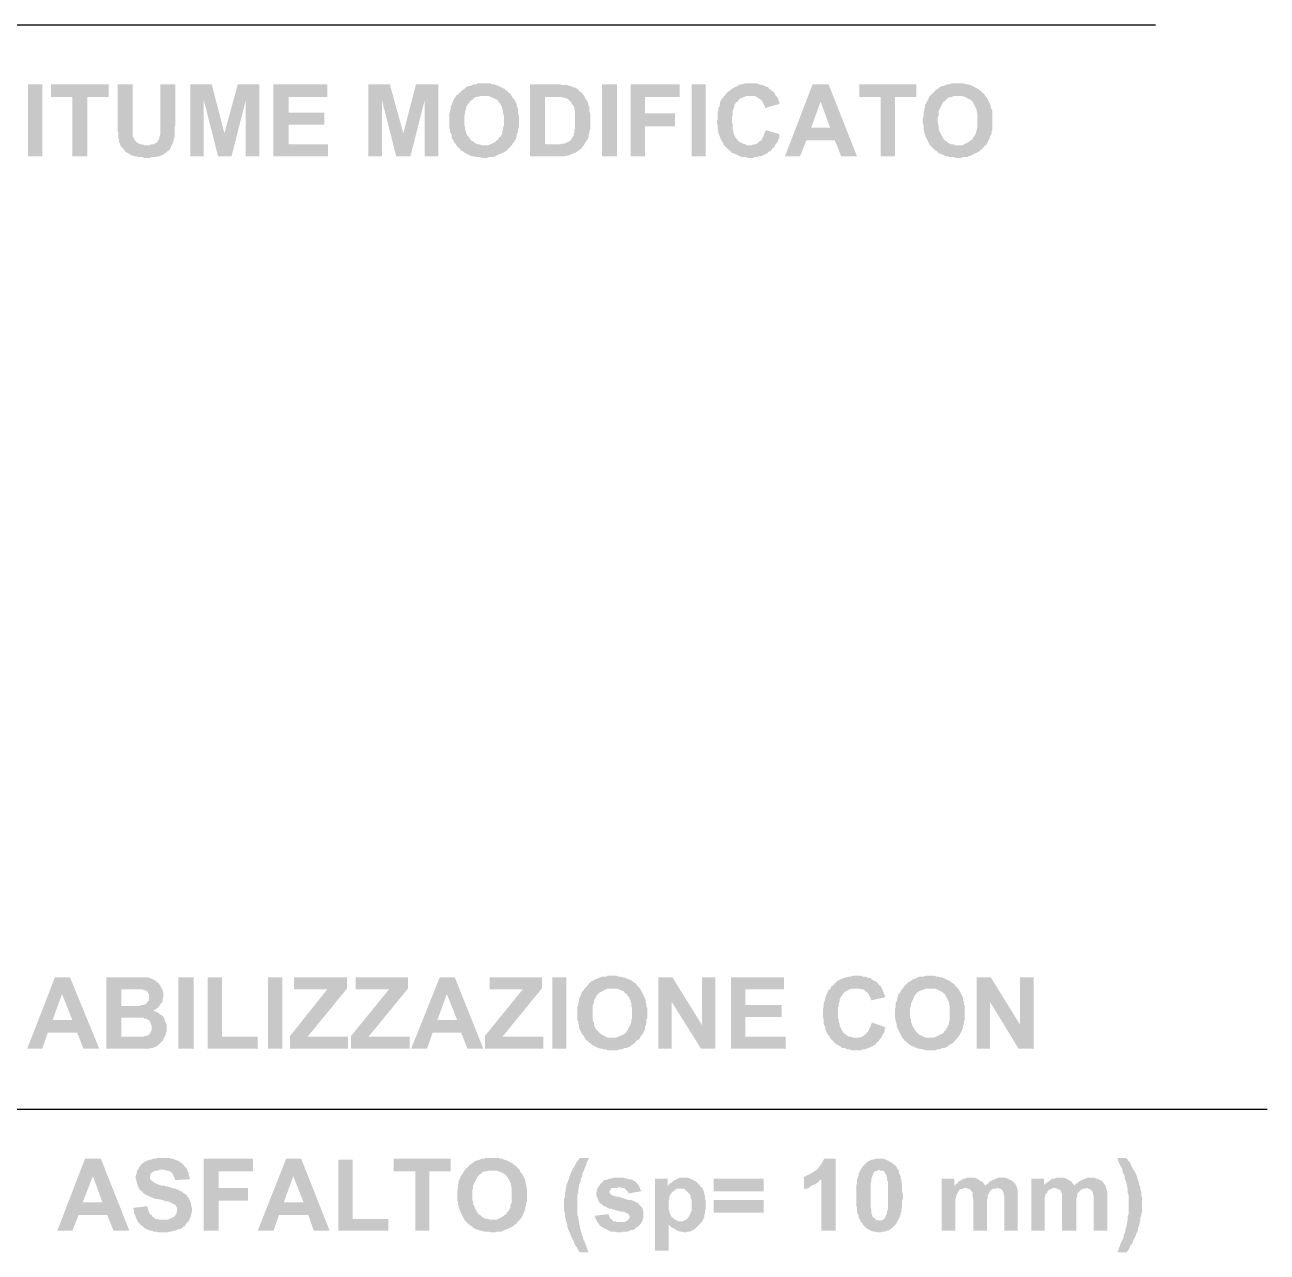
# Model space of a CAD drawing. Header units: millimetres. Extents: x 0.3 to 47.5, y 0.1 to 28.
# Drawn here: x 20.617 to 21.924, y 2.273 to 3.565 of the extents above; entities that cross this region are included whole.
import ezdxf

# ---------------------------------------------------------------- set-up
doc = ezdxf.new("R2010")
doc.units = ezdxf.units.MM
doc.layers.add('PDF _Geometria', color=7, linetype='Continuous')
doc.layers.add('PDF _Riempimenti solidi', color=7, linetype='Continuous')

msp = doc.modelspace()

# ---------------------------------------------------------------- hatches: boundary and pattern name
at = {"layer": 'PDF _Riempimenti solidi', "transparency": 33554559}
for points in [[(20.705, 3.5024), (20.6442, 3.5024), (20.6442, 3.4891), (20.6667, 3.4891), (20.6667, 3.4266), (20.6825, 3.4266), (20.6825, 3.4891), (20.705, 3.4891)], [(20.73, 3.5024), (20.7142, 3.5024), (20.7142, 3.4541), (20.715, 3.4516), (20.715, 3.4457), (20.7158, 3.4441), (20.7158, 3.4416), (20.7167, 3.4399), (20.7175, 3.4374), (20.745, 3.4382), (20.7425, 3.4382), (20.74, 3.4391), (20.7383, 3.4391), (20.735, 3.4407), (20.7342, 3.4416), (20.7325, 3.4432), (20.73, 3.4482), (20.73, 3.4607)], [(20.775, 3.5024), (20.7592, 3.5024), (20.7592, 3.4491), (20.7583, 3.4474), (20.7583, 3.4457), (20.7567, 3.4424), (20.755, 3.4407), (20.7517, 3.4391), (20.75, 3.4391), (20.7475, 3.4382), (20.745, 3.4382), (20.7175, 3.4374), (20.7192, 3.4357), (20.72, 3.4341), (20.7208, 3.4341), (20.7217, 3.4324), (20.7233, 3.4307), (20.7267, 3.4291), (20.7292, 3.4274), (20.73, 3.4274), (20.7317, 3.4266), (20.7342, 3.4266), (20.7358, 3.4257), (20.74, 3.4257), (20.7425, 3.4249), (20.7483, 3.4249), (20.75, 3.4257), (20.7542, 3.4257), (20.7567, 3.4266), (20.7583, 3.4266), (20.76, 3.4274), (20.7625, 3.4282), (20.7642, 3.4299), (20.7658, 3.4307), (20.7675, 3.4324), (20.7692, 3.4332), (20.7692, 3.4341), (20.77, 3.4357), (20.7725, 3.4407), (20.7733, 3.4432), (20.7733, 3.4449), (20.7742, 3.4466), (20.7742, 3.4566), (20.775, 3.4591), (20.775, 3.4624)], [(20.8133, 3.5024), (20.7908, 3.5024), (20.7908, 3.4266), (20.805, 3.4266), (20.805, 3.4857)], [(20.8633, 3.5024), (20.8408, 3.5024), (20.8267, 3.4507), (20.82, 3.4266), (20.8342, 3.4266), (20.8492, 3.4857)], [(20.935, 3.5024), (20.8783, 3.5024), (20.8783, 3.4266), (20.9358, 3.4266), (20.9358, 3.4391), (20.8942, 3.4391), (20.8942, 3.4599), (20.9317, 3.4599), (20.9317, 3.4724), (20.8942, 3.4724), (20.8942, 3.4891), (20.935, 3.4891)], [(21.0008, 3.5024), (20.9783, 3.5024), (20.9783, 3.4266), (20.9925, 3.4266), (20.9925, 3.4857)], [(21.0517, 3.5024), (21.0283, 3.5024), (21.015, 3.4507), (21.0075, 3.4266), (21.0225, 3.4266), (21.0375, 3.4857)], [(21.1, 3.5032), (21.0933, 3.5032), (21.0917, 3.5024), (21.0892, 3.5024), (21.0875, 3.5016), (21.0858, 3.5007), (21.0833, 3.5007), (21.0825, 3.4999), (21.0808, 3.4991), (21.0792, 3.4974), (21.0775, 3.4966), (21.0742, 3.4932), (21.0725, 3.4916), (21.0708, 3.4907), (21.1, 3.4899), (21.105, 3.4899), (21.1067, 3.4891), (21.1092, 3.4882), (21.1108, 3.4874), (21.1142, 3.4857), (21.115, 3.4841), (21.1167, 3.4824), (21.1175, 3.4807), (21.1192, 3.4774), (21.1192, 3.4757), (21.12, 3.4741), (21.12, 3.4716), (21.1208, 3.4691), (21.1208, 3.4591), (21.12, 3.4566), (21.12, 3.4549), (21.1192, 3.4532), (21.1192, 3.4507), (21.1175, 3.4474), (21.1158, 3.4466), (21.115, 3.4449), (21.115, 3.4441), (21.1133, 3.4432), (21.1117, 3.4416), (21.11, 3.4407), (21.1083, 3.4399), (21.1067, 3.4391), (21.1042, 3.4382), (21.1, 3.4382), (21.1283, 3.4374), (21.1292, 3.4382), (21.13, 3.4399), (21.1317, 3.4416), (21.1333, 3.4449), (21.1342, 3.4474), (21.1342, 3.4491), (21.135, 3.4507), (21.1358, 3.4532), (21.1358, 3.4549), (21.1367, 3.4574), (21.1367, 3.4691), (21.1358, 3.4716), (21.1358, 3.4757), (21.135, 3.4782), (21.1342, 3.4799), (21.1342, 3.4816), (21.1317, 3.4866), (21.13, 3.4882), (21.1283, 3.4916), (21.1267, 3.4932), (21.1258, 3.4932), (21.125, 3.4949), (21.1233, 3.4957), (21.1217, 3.4974), (21.12, 3.4982), (21.1183, 3.4991), (21.1167, 3.4999), (21.115, 3.5007), (21.1125, 3.5016), (21.1108, 3.5024), (21.1083, 3.5024), (21.1067, 3.5032), (21.1025, 3.5032)], [(21.1767, 3.5024), (21.1483, 3.5024), (21.1483, 3.4266), (21.185, 3.4266), (21.1875, 3.4274), (21.1892, 3.4274), (21.1925, 3.4291), (21.195, 3.4299), (21.1983, 3.4316), (21.2, 3.4332), (21.2017, 3.4341), (21.2025, 3.4349), (21.2033, 3.4366), (21.205, 3.4382), (21.1642, 3.4391), (21.1642, 3.4891), (21.1708, 3.4891), (21.205, 3.4907), (21.2033, 3.4924), (21.2025, 3.4941), (21.2017, 3.4941), (21.2, 3.4957), (21.1983, 3.4974), (21.1967, 3.4982), (21.195, 3.4991), (21.1925, 3.4999), (21.1908, 3.5007), (21.1892, 3.5007), (21.1875, 3.5016), (21.1817, 3.5016), (21.1792, 3.5024)], [(21.3058, 3.5024), (21.2542, 3.5024), (21.2542, 3.4266), (21.2692, 3.4266), (21.2692, 3.4582), (21.3008, 3.4582), (21.3008, 3.4716), (21.2692, 3.4716), (21.2692, 3.4891), (21.3058, 3.4891)], [(21.3808, 3.5032), (21.3742, 3.5032), (21.3725, 3.5024), (21.37, 3.5024), (21.3683, 3.5016), (21.3667, 3.5007), (21.3617, 3.4982), (21.36, 3.4966), (21.3583, 3.4957), (21.3567, 3.4941), (21.355, 3.4932), (21.355, 3.4924), (21.3533, 3.4907), (21.3525, 3.4899), (21.3517, 3.4882), (21.35, 3.4866), (21.3483, 3.4832), (21.3483, 3.4807), (21.3467, 3.4774), (21.3467, 3.4749), (21.3458, 3.4732), (21.3458, 3.4657), (21.345, 3.4632), (21.345, 3.4616), (21.3458, 3.4591), (21.3458, 3.4549), (21.3467, 3.4532), (21.3467, 3.4507), (21.3475, 3.4491), (21.3483, 3.4466), (21.3517, 3.4399), (21.3525, 3.4382), (21.355, 3.4357), (21.3558, 3.4349), (21.3575, 3.4332), (21.3592, 3.4324), (21.36, 3.4307), (21.3617, 3.4299), (21.3642, 3.4291), (21.3658, 3.4282), (21.3692, 3.4266), (21.3717, 3.4257), (21.3758, 3.4257), (21.3775, 3.4249), (21.3825, 3.4249), (21.385, 3.4257), (21.3875, 3.4257), (21.3892, 3.4266), (21.3908, 3.4266), (21.3933, 3.4274), (21.395, 3.4282), (21.3967, 3.4291), (21.3983, 3.4299), (21.4, 3.4316), (21.4008, 3.4316), (21.4025, 3.4332), (21.4033, 3.4349), (21.405, 3.4357), (21.4058, 3.4374), (21.38, 3.4382), (21.3767, 3.4382), (21.375, 3.4391), (21.3725, 3.4399), (21.3675, 3.4424), (21.3667, 3.4441), (21.3658, 3.4449), (21.365, 3.4457), (21.3625, 3.4507), (21.3625, 3.4524), (21.3617, 3.4549), (21.3617, 3.4599), (21.3608, 3.4624), (21.3608, 3.4674), (21.3617, 3.4699), (21.3617, 3.4741), (21.3625, 3.4766), (21.3633, 3.4782), (21.3633, 3.4799), (21.365, 3.4832), (21.3667, 3.4841), (21.3675, 3.4849), (21.3683, 3.4866), (21.3717, 3.4882), (21.3742, 3.4891), (21.3758, 3.4899), (21.38, 3.4899), (21.4067, 3.4907), (21.405, 3.4941), (21.4033, 3.4949), (21.4017, 3.4966), (21.4, 3.4974), (21.3992, 3.4991), (21.3967, 3.4999), (21.395, 3.5007), (21.3933, 3.5016), (21.3917, 3.5016), (21.3892, 3.5024), (21.3875, 3.5032), (21.3833, 3.5032)], [(21.4625, 3.5024), (21.4458, 3.5024), (21.4167, 3.4266), (21.4325, 3.4266), (21.4392, 3.4432), (21.4692, 3.4432), (21.4442, 3.4566), (21.4542, 3.4841)], [(21.4625, 3.5024), (21.4542, 3.4841), (21.4642, 3.4566), (21.4442, 3.4566), (21.4692, 3.4432), (21.4758, 3.4266), (21.4925, 3.4266)], [(21.555, 3.5024), (21.495, 3.5024), (21.495, 3.4891), (21.5175, 3.4891), (21.5175, 3.4266), (21.5325, 3.4266), (21.5325, 3.4891), (21.555, 3.4891)], [(21.5983, 3.5032), (21.5917, 3.5032), (21.59, 3.5024), (21.5883, 3.5024), (21.5858, 3.5016), (21.5842, 3.5007), (21.5825, 3.5007), (21.5808, 3.4999), (21.5792, 3.4991), (21.5775, 3.4974), (21.5758, 3.4966), (21.5742, 3.4949), (21.5725, 3.4932), (21.57, 3.4907), (21.5983, 3.4899), (21.6033, 3.4899), (21.6058, 3.4891), (21.6075, 3.4882), (21.6108, 3.4866), (21.6125, 3.4857), (21.6142, 3.4841), (21.615, 3.4824), (21.6158, 3.4807), (21.6167, 3.4791), (21.6175, 3.4774), (21.6183, 3.4757), (21.6183, 3.4741), (21.6192, 3.4716), (21.6192, 3.4566), (21.6183, 3.4549), (21.6183, 3.4532), (21.6175, 3.4507), (21.6167, 3.4491), (21.6158, 3.4474), (21.615, 3.4466), (21.6142, 3.4449), (21.6133, 3.4441), (21.6117, 3.4432), (21.61, 3.4416), (21.6083, 3.4407), (21.605, 3.4391), (21.6033, 3.4382), (21.5983, 3.4382), (21.6267, 3.4374), (21.6283, 3.4382), (21.6292, 3.4399), (21.63, 3.4416), (21.6308, 3.4432), (21.6317, 3.4449), (21.6325, 3.4474), (21.6342, 3.4507), (21.6342, 3.4532), (21.635, 3.4549), (21.635, 3.4741), (21.6342, 3.4757), (21.6333, 3.4782), (21.6333, 3.4799), (21.6317, 3.4832), (21.6308, 3.4849), (21.63, 3.4866), (21.6292, 3.4882), (21.6275, 3.4899), (21.6267, 3.4916), (21.625, 3.4932), (21.6233, 3.4949), (21.6217, 3.4957), (21.62, 3.4974), (21.6183, 3.4982), (21.615, 3.4999), (21.6117, 3.5016), (21.6092, 3.5024), (21.6075, 3.5024), (21.605, 3.5032), (21.6008, 3.5032)], [(21.0708, 3.4907), (21.07, 3.4891), (21.0683, 3.4866), (21.0675, 3.4849), (21.0667, 3.4832), (21.0667, 3.4824), (21.065, 3.4791), (21.065, 3.4766), (21.0642, 3.4749), (21.0642, 3.4732), (21.0633, 3.4707), (21.0633, 3.4566), (21.0642, 3.4549), (21.0642, 3.4524), (21.0658, 3.4491), (21.0658, 3.4466), (21.0675, 3.4432), (21.0683, 3.4416), (21.07, 3.4399), (21.0717, 3.4366), (21.0733, 3.4357), (21.0742, 3.4349), (21.075, 3.4332), (21.0767, 3.4324), (21.0783, 3.4316), (21.08, 3.4299), (21.0817, 3.4291), (21.085, 3.4274), (21.0875, 3.4266), (21.0892, 3.4266), (21.0917, 3.4257), (21.0958, 3.4257), (21.0975, 3.4249), (21.1033, 3.4249), (21.105, 3.4257), (21.1092, 3.4257), (21.1117, 3.4266), (21.115, 3.4282), (21.1175, 3.4291), (21.1225, 3.4316), (21.1242, 3.4332), (21.125, 3.4341), (21.1267, 3.4357), (21.1283, 3.4374), (21.1, 3.4382), (21.0975, 3.4382), (21.095, 3.4391), (21.0933, 3.4391), (21.09, 3.4407), (21.0883, 3.4424), (21.0867, 3.4432), (21.085, 3.4449), (21.0842, 3.4466), (21.0825, 3.4482), (21.0817, 3.4499), (21.0808, 3.4516), (21.0808, 3.4532), (21.08, 3.4549), (21.08, 3.4574), (21.0792, 3.4591), (21.0792, 3.4691), (21.08, 3.4716), (21.08, 3.4741), (21.0808, 3.4757), (21.0808, 3.4774), (21.0817, 3.4791), (21.0825, 3.4807), (21.0842, 3.4824), (21.085, 3.4841), (21.0867, 3.4857), (21.0883, 3.4866), (21.09, 3.4882), (21.0917, 3.4891), (21.0933, 3.4891), (21.0958, 3.4899), (21.1, 3.4899)], [(21.205, 3.4907), (21.1708, 3.4891), (21.1817, 3.4891), (21.1833, 3.4882), (21.185, 3.4882), (21.1867, 3.4874), (21.1883, 3.4866), (21.1917, 3.4832), (21.1925, 3.4816), (21.1942, 3.4799), (21.195, 3.4774), (21.195, 3.4757), (21.1958, 3.4732), (21.1958, 3.4557), (21.195, 3.4541), (21.195, 3.4507), (21.1942, 3.4507), (21.1942, 3.4482), (21.1925, 3.4457), (21.1917, 3.4441), (21.19, 3.4424), (21.1883, 3.4416), (21.1867, 3.4407), (21.1842, 3.4399), (21.1825, 3.4399), (21.18, 3.4391), (21.1642, 3.4391), (21.205, 3.4382), (21.2058, 3.4399), (21.2067, 3.4416), (21.2083, 3.4432), (21.2092, 3.4449), (21.21, 3.4474), (21.21, 3.4491), (21.2108, 3.4507), (21.2108, 3.4524), (21.2117, 3.4549), (21.2117, 3.4716), (21.2108, 3.4741), (21.2108, 3.4782), (21.2092, 3.4816), (21.2092, 3.4832), (21.2083, 3.4849), (21.2067, 3.4874), (21.2058, 3.4891)], [(21.4067, 3.4907), (21.38, 3.4899), (21.385, 3.4899), (21.3867, 3.4891), (21.3883, 3.4882), (21.39, 3.4866), (21.3908, 3.4866), (21.3925, 3.4849), (21.3933, 3.4832), (21.3942, 3.4816), (21.395, 3.4799), (21.3958, 3.4774), (21.4108, 3.4816), (21.4108, 3.4832), (21.41, 3.4849), (21.4092, 3.4874), (21.4083, 3.4891)], [(21.57, 3.4907), (21.5683, 3.4891), (21.5675, 3.4866), (21.5658, 3.4832), (21.565, 3.4824), (21.5642, 3.4807), (21.5642, 3.4791), (21.5633, 3.4766), (21.5633, 3.4749), (21.5625, 3.4732), (21.5625, 3.4682), (21.5617, 3.4666), (21.5617, 3.4616), (21.5625, 3.4591), (21.5625, 3.4549), (21.5633, 3.4524), (21.5633, 3.4507), (21.5642, 3.4491), (21.565, 3.4466), (21.5675, 3.4416), (21.5683, 3.4399), (21.5692, 3.4382), (21.5717, 3.4357), (21.5725, 3.4349), (21.5742, 3.4332), (21.5758, 3.4324), (21.5783, 3.4299), (21.5808, 3.4291), (21.5842, 3.4274), (21.5858, 3.4266), (21.5883, 3.4266), (21.59, 3.4257), (21.5942, 3.4257), (21.5967, 3.4249), (21.6017, 3.4249), (21.6042, 3.4257), (21.6083, 3.4257), (21.61, 3.4266), (21.6125, 3.4274), (21.6142, 3.4282), (21.6175, 3.4299), (21.6208, 3.4316), (21.6225, 3.4332), (21.6242, 3.4341), (21.625, 3.4357), (21.6258, 3.4357), (21.6267, 3.4374), (21.5983, 3.4382), (21.5958, 3.4382), (21.5942, 3.4391), (21.5917, 3.4391), (21.59, 3.4399), (21.5883, 3.4407), (21.5867, 3.4424), (21.585, 3.4432), (21.5833, 3.4449), (21.5825, 3.4466), (21.5817, 3.4482), (21.5808, 3.4499), (21.5783, 3.4549), (21.5783, 3.4591), (21.5775, 3.4616), (21.5775, 3.4674), (21.5783, 3.4691), (21.5783, 3.4741), (21.5792, 3.4757), (21.58, 3.4774), (21.5808, 3.4791), (21.5817, 3.4807), (21.5825, 3.4824), (21.5833, 3.4841), (21.5842, 3.4841), (21.5867, 3.4866), (21.5883, 3.4882), (21.5908, 3.4891), (21.5925, 3.4891), (21.5942, 3.4899), (21.5983, 3.4899)], [(21.3967, 3.4541), (21.3958, 3.4524), (21.395, 3.4507), (21.3942, 3.4482), (21.3933, 3.4466), (21.3917, 3.4432), (21.39, 3.4424), (21.3892, 3.4416), (21.3875, 3.4399), (21.3858, 3.4391), (21.3842, 3.4391), (21.3817, 3.4382), (21.38, 3.4382), (21.4058, 3.4374), (21.4067, 3.4391), (21.4083, 3.4407), (21.4092, 3.4432), (21.41, 3.4449), (21.4108, 3.4474), (21.4108, 3.4499)], [(21.235, 2.5641), (21.23, 2.5641), (21.2283, 2.5632), (21.2242, 2.5632), (21.2225, 2.5624), (21.22, 2.5616), (21.2183, 2.5607), (21.2175, 2.5607), (21.215, 2.5591), (21.2133, 2.5582), (21.2117, 2.5574), (21.21, 2.5557), (21.2092, 2.5541), (21.2075, 2.5524), (21.2058, 2.5507), (21.24, 2.5507), (21.2417, 2.5499), (21.2433, 2.5491), (21.2458, 2.5482), (21.2475, 2.5474), (21.2483, 2.5457), (21.25, 2.5449), (21.2508, 2.5432), (21.2525, 2.5416), (21.2542, 2.5382), (21.2542, 2.5366), (21.255, 2.5349), (21.255, 2.5324), (21.2558, 2.5299), (21.2558, 2.5199), (21.255, 2.5174), (21.255, 2.5157), (21.2542, 2.5132), (21.2508, 2.5066), (21.25, 2.5057), (21.25, 2.5049), (21.2483, 2.5032), (21.2467, 2.5024), (21.245, 2.5016), (21.2433, 2.5007), (21.2408, 2.4999), (21.2392, 2.4991), (21.235, 2.4991), (21.2633, 2.4974), (21.265, 2.5007), (21.2667, 2.5024), (21.2683, 2.5057), (21.2692, 2.5074), (21.2692, 2.5099), (21.27, 2.5116), (21.2708, 2.5132), (21.2708, 2.5182), (21.2717, 2.5199), (21.2717, 2.5299), (21.2708, 2.5324), (21.2708, 2.5341), (21.27, 2.5366), (21.27, 2.5382), (21.2692, 2.5407), (21.2683, 2.5424), (21.2642, 2.5507), (21.2625, 2.5524), (21.2617, 2.5532), (21.2608, 2.5541), (21.26, 2.5557), (21.2583, 2.5566), (21.2567, 2.5582), (21.255, 2.5591), (21.2533, 2.5599), (21.2517, 2.5607), (21.2492, 2.5616), (21.2475, 2.5624), (21.2458, 2.5624), (21.2433, 2.5632), (21.2417, 2.5632), (21.2392, 2.5641), (21.2375, 2.5641)], [(21.4925, 2.5641), (21.4883, 2.5641), (21.4858, 2.5632), (21.4842, 2.5632), (21.4817, 2.5624), (21.48, 2.5624), (21.4783, 2.5616), (21.4758, 2.5607), (21.4742, 2.5599), (21.4725, 2.5591), (21.4708, 2.5574), (21.4692, 2.5566), (21.4683, 2.5549), (21.4667, 2.5532), (21.4658, 2.5532), (21.4642, 2.5499), (21.4625, 2.5491), (21.4617, 2.5474), (21.4608, 2.5449), (21.4592, 2.5416), (21.4592, 2.5399), (21.4583, 2.5374), (21.4575, 2.5357), (21.4575, 2.5316), (21.4567, 2.5291), (21.4567, 2.5199), (21.4575, 2.5182), (21.4575, 2.5132), (21.4583, 2.5116), (21.4592, 2.5099), (21.4592, 2.5074), (21.4617, 2.5024), (21.4633, 2.5007), (21.4642, 2.4991), (21.465, 2.4974), (21.4667, 2.4957), (21.4675, 2.4957), (21.4683, 2.4941), (21.47, 2.4924), (21.4717, 2.4916), (21.4733, 2.4907), (21.475, 2.4899), (21.4767, 2.4882), (21.4792, 2.4882), (21.4808, 2.4874), (21.4825, 2.4866), (21.485, 2.4866), (21.4867, 2.4857), (21.4967, 2.4857), (21.4983, 2.4866), (21.5008, 2.4866), (21.5025, 2.4874), (21.505, 2.4882), (21.5067, 2.4891), (21.5083, 2.4899), (21.51, 2.4907), (21.5117, 2.4916), (21.5125, 2.4924), (21.5133, 2.4941), (21.515, 2.4949), (21.5158, 2.4966), (21.5175, 2.4982), (21.4908, 2.4991), (21.4883, 2.4991), (21.4858, 2.4999), (21.4842, 2.4999), (21.4825, 2.5007), (21.4808, 2.5024), (21.4792, 2.5032), (21.4775, 2.5049), (21.4775, 2.5057), (21.4767, 2.5066), (21.4742, 2.5116), (21.4742, 2.5132), (21.4733, 2.5157), (21.4733, 2.5174), (21.4725, 2.5199), (21.4725, 2.5307), (21.4733, 2.5324), (21.4733, 2.5349), (21.4742, 2.5374), (21.4742, 2.5391), (21.4758, 2.5424), (21.4767, 2.5432), (21.4775, 2.5449), (21.4783, 2.5457), (21.48, 2.5474), (21.4817, 2.5482), (21.4833, 2.5491), (21.485, 2.5499), (21.4875, 2.5507), (21.4917, 2.5507), (21.5183, 2.5516), (21.5175, 2.5532), (21.5158, 2.5541), (21.515, 2.5557), (21.5133, 2.5574), (21.5117, 2.5582), (21.51, 2.5591), (21.5083, 2.5599), (21.5067, 2.5616), (21.505, 2.5616), (21.5033, 2.5624), (21.5008, 2.5632), (21.4992, 2.5632), (21.4967, 2.5641), (21.4942, 2.5641)], [(21.5692, 2.5641), (21.565, 2.5641), (21.5625, 2.5632), (21.5583, 2.5632), (21.5567, 2.5624), (21.555, 2.5616), (21.5533, 2.5607), (21.5517, 2.5607), (21.55, 2.5591), (21.5483, 2.5582), (21.5467, 2.5574), (21.5417, 2.5524), (21.5408, 2.5507), (21.5742, 2.5507), (21.5767, 2.5499), (21.5783, 2.5491), (21.58, 2.5482), (21.5817, 2.5474), (21.5833, 2.5457), (21.585, 2.5449), (21.5875, 2.5399), (21.5883, 2.5382), (21.5892, 2.5366), (21.5892, 2.5349), (21.59, 2.5324), (21.59, 2.5174), (21.5892, 2.5157), (21.5892, 2.5132), (21.5883, 2.5116), (21.5875, 2.5099), (21.5858, 2.5066), (21.5842, 2.5057), (21.5842, 2.5049), (21.5825, 2.5032), (21.5808, 2.5024), (21.5792, 2.5016), (21.5775, 2.5007), (21.5758, 2.4999), (21.5733, 2.4991), (21.5692, 2.4991), (21.5975, 2.4974), (21.5983, 2.4991), (21.6, 2.5007), (21.6008, 2.5024), (21.6017, 2.5041), (21.6033, 2.5074), (21.6042, 2.5099), (21.6042, 2.5116), (21.605, 2.5132), (21.605, 2.5157), (21.6058, 2.5182), (21.6058, 2.5324), (21.605, 2.5341), (21.605, 2.5366), (21.6042, 2.5382), (21.6042, 2.5407), (21.6033, 2.5424), (21.6017, 2.5457), (21.6008, 2.5474), (21.6, 2.5491), (21.5983, 2.5507), (21.5975, 2.5524), (21.5958, 2.5532), (21.5958, 2.5541), (21.5942, 2.5557), (21.5925, 2.5566), (21.5908, 2.5582), (21.5892, 2.5591), (21.5858, 2.5607), (21.5842, 2.5616), (21.5817, 2.5624), (21.58, 2.5624), (21.5783, 2.5632), (21.5758, 2.5632), (21.5742, 2.5641), (21.5717, 2.5641)], [(20.6642, 2.5624), (20.6483, 2.5624), (20.6192, 2.4874), (20.635, 2.4874), (20.6408, 2.5041), (20.6717, 2.5041), (20.6458, 2.5174), (20.6558, 2.5449)], [(20.6642, 2.5624), (20.6558, 2.5449), (20.6667, 2.5174), (20.6458, 2.5174), (20.6717, 2.5041), (20.6783, 2.4874), (20.695, 2.4874)], [(20.7333, 2.5624), (20.7025, 2.5624), (20.7025, 2.4874), (20.7475, 2.4874), (20.75, 2.4882), (20.7517, 2.4882), (20.7533, 2.4891), (20.7558, 2.4899), (20.7575, 2.4916), (20.7583, 2.4924), (20.76, 2.4941), (20.7617, 2.4957), (20.7625, 2.4974), (20.7633, 2.4991), (20.7183, 2.4999), (20.7183, 2.5199), (20.73, 2.5199), (20.7625, 2.5207), (20.7608, 2.5224), (20.7592, 2.5232), (20.7575, 2.5249), (20.7558, 2.5257), (20.7542, 2.5266), (20.7517, 2.5274), (20.7533, 2.5282), (20.755, 2.5291), (20.7567, 2.5307), (20.7583, 2.5324), (20.7183, 2.5324), (20.7183, 2.5499), (20.7267, 2.5499), (20.7608, 2.5507), (20.76, 2.5524), (20.7583, 2.5549), (20.7575, 2.5566), (20.7558, 2.5574), (20.7542, 2.5591), (20.7525, 2.5599), (20.7508, 2.5607), (20.7483, 2.5616), (20.7467, 2.5624), (20.7358, 2.5624)], [(20.7608, 2.5507), (20.7267, 2.5499), (20.74, 2.5499), (20.7425, 2.5491), (20.7442, 2.5482), (20.7458, 2.5474), (20.7475, 2.5441), (20.7475, 2.5391), (20.7467, 2.5374), (20.745, 2.5357), (20.745, 2.5349), (20.7433, 2.5341), (20.7417, 2.5332), (20.7392, 2.5332), (20.7375, 2.5324), (20.7183, 2.5324), (20.7583, 2.5324), (20.7592, 2.5341), (20.7608, 2.5357), (20.7617, 2.5374), (20.7617, 2.5399), (20.7625, 2.5416), (20.7625, 2.5466), (20.7617, 2.5491)], [(20.8242, 2.5624), (20.8092, 2.5624), (20.8092, 2.4874), (20.8617, 2.4874), (20.8617, 2.4999), (20.8242, 2.4999)], [(20.9558, 2.5624), (20.9, 2.5624), (20.9, 2.5499), (20.935, 2.5499), (20.8958, 2.5007), (20.8958, 2.4874), (20.9567, 2.4874), (20.9567, 2.4999), (20.9142, 2.4999), (20.9558, 2.5507)], [(21.02, 2.5624), (20.965, 2.5624), (20.965, 2.5499), (21, 2.5499), (20.96, 2.5007), (20.96, 2.4874), (21.0217, 2.4874), (21.0217, 2.4999), (20.9783, 2.4999), (21.02, 2.5507)], [(21.0692, 2.5624), (21.0533, 2.5624), (21.0233, 2.4874), (21.04, 2.4874), (21.0458, 2.5041), (21.0758, 2.5041), (21.0508, 2.5174), (21.0608, 2.5449)], [(21.0692, 2.5624), (21.0608, 2.5449), (21.0717, 2.5174), (21.0508, 2.5174), (21.0758, 2.5041), (21.0825, 2.4874), (21.0992, 2.4874)], [(21.1608, 2.5624), (21.1058, 2.5624), (21.1058, 2.5499), (21.1408, 2.5499), (21.1008, 2.5007), (21.1008, 2.4874), (21.1625, 2.4874), (21.1625, 2.4999), (21.1192, 2.4999), (21.1608, 2.5507)], [(21.2058, 2.5507), (21.205, 2.5491), (21.2033, 2.5474), (21.2017, 2.5441), (21.2017, 2.5432), (21.2008, 2.5416), (21.2, 2.5399), (21.2, 2.5374), (21.1992, 2.5357), (21.1992, 2.5332), (21.1983, 2.5316), (21.1983, 2.5174), (21.1992, 2.5157), (21.1992, 2.5132), (21.2, 2.5116), (21.2, 2.5091), (21.2008, 2.5074), (21.2033, 2.5024), (21.205, 2.5007), (21.2058, 2.4991), (21.2067, 2.4974), (21.2083, 2.4957), (21.2092, 2.4957), (21.21, 2.4941), (21.2117, 2.4932), (21.2133, 2.4916), (21.215, 2.4907), (21.2167, 2.4899), (21.2183, 2.4891), (21.22, 2.4882), (21.2225, 2.4874), (21.2242, 2.4874), (21.2258, 2.4866), (21.2283, 2.4866), (21.2308, 2.4857), (21.24, 2.4857), (21.2425, 2.4866), (21.2442, 2.4866), (21.2467, 2.4874), (21.2483, 2.4882), (21.25, 2.4882), (21.2525, 2.4891), (21.2542, 2.4899), (21.2558, 2.4916), (21.2575, 2.4924), (21.2583, 2.4932), (21.26, 2.4949), (21.2617, 2.4966), (21.2633, 2.4974), (21.235, 2.4991), (21.23, 2.4991), (21.2283, 2.4999), (21.2267, 2.5007), (21.225, 2.5016), (21.2233, 2.5024), (21.22, 2.5057), (21.2183, 2.5074), (21.2175, 2.5082), (21.2158, 2.5116), (21.2158, 2.5141), (21.215, 2.5157), (21.2142, 2.5182), (21.2142, 2.5324), (21.215, 2.5341), (21.2158, 2.5366), (21.2158, 2.5382), (21.2183, 2.5432), (21.22, 2.5449), (21.2217, 2.5466), (21.2233, 2.5474), (21.225, 2.5482), (21.2267, 2.5491), (21.2283, 2.5499), (21.2308, 2.5507), (21.235, 2.5507)], [(21.2983, 2.5624), (21.2833, 2.5624), (21.2833, 2.4874), (21.2975, 2.4874), (21.2975, 2.5366)], [(21.3433, 2.5624), (21.3292, 2.5624), (21.3292, 2.5124), (21.3283, 2.4874), (21.3433, 2.4874)], [(21.4158, 2.5624), (21.36, 2.5624), (21.36, 2.4874), (21.4175, 2.4874), (21.4175, 2.4999), (21.375, 2.4999), (21.375, 2.5207), (21.4133, 2.5207), (21.4133, 2.5332), (21.375, 2.5332), (21.375, 2.5499), (21.4158, 2.5499)], [(21.5183, 2.5516), (21.4917, 2.5507), (21.4942, 2.5507), (21.4967, 2.5499), (21.4983, 2.5499), (21.5, 2.5491), (21.5017, 2.5474), (21.5025, 2.5474), (21.5042, 2.5457), (21.505, 2.5441), (21.5058, 2.5424), (21.5067, 2.5407), (21.5075, 2.5382), (21.5225, 2.5416), (21.5217, 2.5432), (21.5208, 2.5457), (21.52, 2.5474), (21.5192, 2.5499)], [(21.5408, 2.5507), (21.5392, 2.5491), (21.5375, 2.5457), (21.5358, 2.5441), (21.5358, 2.5432), (21.535, 2.5416), (21.535, 2.5399), (21.5342, 2.5374), (21.5333, 2.5357), (21.5333, 2.5316), (21.5325, 2.5291), (21.5325, 2.5199), (21.5333, 2.5174), (21.5333, 2.5157), (21.5342, 2.5132), (21.5342, 2.5116), (21.535, 2.5091), (21.5392, 2.5007), (21.54, 2.4991), (21.5417, 2.4974), (21.5425, 2.4957), (21.5433, 2.4957), (21.545, 2.4941), (21.5458, 2.4932), (21.5475, 2.4916), (21.5492, 2.4907), (21.5508, 2.4899), (21.5525, 2.4891), (21.555, 2.4882), (21.5567, 2.4874), (21.5583, 2.4874), (21.5608, 2.4866), (21.5625, 2.4866), (21.565, 2.4857), (21.575, 2.4857), (21.5767, 2.4866), (21.5792, 2.4866), (21.5825, 2.4882), (21.585, 2.4882), (21.5867, 2.4891), (21.5883, 2.4899), (21.59, 2.4916), (21.5917, 2.4924), (21.5933, 2.4932), (21.595, 2.4949), (21.5958, 2.4966), (21.5975, 2.4974), (21.5692, 2.4991), (21.565, 2.4991), (21.5625, 2.4999), (21.5608, 2.5007), (21.5592, 2.5016), (21.5575, 2.5024), (21.5558, 2.5041), (21.5542, 2.5057), (21.5533, 2.5074), (21.5525, 2.5082), (21.5508, 2.5116), (21.55, 2.5141), (21.5492, 2.5157), (21.5492, 2.5182), (21.5483, 2.5199), (21.5483, 2.5299), (21.5492, 2.5324), (21.5492, 2.5341), (21.55, 2.5366), (21.5525, 2.5416), (21.5533, 2.5432), (21.5542, 2.5449), (21.555, 2.5449), (21.5558, 2.5466), (21.5575, 2.5474), (21.5592, 2.5482), (21.5608, 2.5491), (21.5633, 2.5499), (21.565, 2.5507), (21.5692, 2.5507)], [(21.6333, 2.5624), (21.6183, 2.5624), (21.6183, 2.4874), (21.6325, 2.4874), (21.6325, 2.5366)], [(21.6783, 2.5624), (21.6642, 2.5624), (21.6642, 2.5124), (21.6625, 2.4874), (21.6783, 2.4874)], [(20.7625, 2.5207), (20.73, 2.5199), (20.7417, 2.5199), (20.7425, 2.5191), (20.7442, 2.5191), (20.7458, 2.5182), (20.7475, 2.5174), (20.7483, 2.5157), (20.7492, 2.5141), (20.75, 2.5116), (20.75, 2.5066), (20.7483, 2.5032), (20.7467, 2.5016), (20.745, 2.5007), (20.7425, 2.5007), (20.7417, 2.4999), (20.7183, 2.4999), (20.7633, 2.4991), (20.7642, 2.5007), (20.765, 2.5032), (20.7658, 2.5049), (20.7658, 2.5132), (20.7642, 2.5166), (20.7633, 2.5191)], [(21.5083, 2.5149), (21.5075, 2.5132), (21.5067, 2.5107), (21.5058, 2.5091), (21.505, 2.5074), (21.5042, 2.5057), (21.5025, 2.5041), (21.5017, 2.5024), (21.5008, 2.5024), (21.4992, 2.5007), (21.4975, 2.4999), (21.495, 2.4991), (21.4908, 2.4991), (21.5175, 2.4982), (21.5183, 2.4999), (21.5192, 2.5016), (21.5208, 2.5041), (21.5217, 2.5057), (21.5217, 2.5082), (21.5225, 2.5099)], [(20.6967, 2.3716), (20.68, 2.3716), (20.6508, 2.2957), (20.6667, 2.2957), (20.6733, 2.3124), (20.7033, 2.3124), (20.6775, 2.3257), (20.6883, 2.3532)], [(20.6967, 2.3716), (20.6883, 2.3532), (20.6983, 2.3257), (20.6775, 2.3257), (20.7033, 2.3124), (20.71, 2.2957), (20.7267, 2.2957)], [(20.7608, 2.3724), (20.7558, 2.3724), (20.7542, 2.3716), (20.7517, 2.3716), (20.75, 2.3707), (20.7483, 2.3707), (20.7467, 2.3699), (20.7442, 2.3691), (20.7425, 2.3682), (20.7408, 2.3666), (20.7392, 2.3657), (20.7383, 2.3641), (20.7367, 2.3624), (20.7367, 2.3616), (20.735, 2.3591), (20.7342, 2.3574), (20.7342, 2.3557), (20.7333, 2.3532), (20.7333, 2.3507), (20.7342, 2.3482), (20.7342, 2.3466), (20.735, 2.3449), (20.7358, 2.3424), (20.7375, 2.3391), (20.7392, 2.3374), (20.7408, 2.3366), (20.7408, 2.3357), (20.7417, 2.3349), (20.7433, 2.3341), (20.745, 2.3332), (20.7467, 2.3324), (20.7483, 2.3316), (20.7508, 2.3307), (20.7525, 2.3299), (20.755, 2.3291), (20.7575, 2.3291), (20.7608, 2.3282), (20.7633, 2.3274), (20.7658, 2.3266), (20.7675, 2.3266), (20.7692, 2.3257), (20.77, 2.3257), (20.7725, 2.3241), (20.7742, 2.3232), (20.7758, 2.3224), (20.7758, 2.3216), (20.7767, 2.3199), (20.7767, 2.3157), (20.7758, 2.3132), (20.775, 2.3116), (20.7733, 2.3099), (20.7725, 2.3099), (20.7708, 2.3091), (20.7692, 2.3082), (20.7667, 2.3074), (20.7625, 2.3074), (20.735, 2.3066), (20.7358, 2.3049), (20.7375, 2.3032), (20.7383, 2.3024), (20.74, 2.3007), (20.7408, 2.3007), (20.7417, 2.2991), (20.7433, 2.2982), (20.745, 2.2974), (20.7467, 2.2966), (20.7492, 2.2957), (20.7508, 2.2957), (20.7525, 2.2949), (20.755, 2.2949), (20.7575, 2.2941), (20.7667, 2.2941), (20.7692, 2.2949), (20.7708, 2.2949), (20.7733, 2.2957), (20.775, 2.2957), (20.7767, 2.2966), (20.7783, 2.2974), (20.7792, 2.2974), (20.7817, 2.2982), (20.7833, 2.2999), (20.785, 2.3007), (20.7858, 2.3024), (20.7875, 2.3041), (20.7883, 2.3057), (20.7892, 2.3057), (20.79, 2.3074), (20.7908, 2.3099), (20.7917, 2.3116), (20.7917, 2.3132), (20.7925, 2.3157), (20.7925, 2.3199), (20.7917, 2.3224), (20.7917, 2.3241), (20.7908, 2.3266), (20.79, 2.3282), (20.7892, 2.3299), (20.7883, 2.3307), (20.7875, 2.3324), (20.7858, 2.3341), (20.7842, 2.3349), (20.7825, 2.3366), (20.7808, 2.3374), (20.7792, 2.3382), (20.7775, 2.3391), (20.7758, 2.3399), (20.7742, 2.3399), (20.7717, 2.3407), (20.7692, 2.3416), (20.7667, 2.3424), (20.7642, 2.3424), (20.7642, 2.3432), (20.7608, 2.3432), (20.7583, 2.3441), (20.7558, 2.3449), (20.7542, 2.3457), (20.7525, 2.3466), (20.7517, 2.3474), (20.7508, 2.3482), (20.7492, 2.3491), (20.7483, 2.3507), (20.7483, 2.3541), (20.7492, 2.3557), (20.7508, 2.3574), (20.7525, 2.3582), (20.7542, 2.3591), (20.7567, 2.3591), (20.7583, 2.3599), (20.7875, 2.3599), (20.7867, 2.3616), (20.785, 2.3632), (20.7842, 2.3649), (20.7825, 2.3666), (20.7808, 2.3674), (20.78, 2.3682), (20.7783, 2.3691), (20.7767, 2.3699), (20.7742, 2.3707), (20.7725, 2.3716), (20.7708, 2.3716), (20.7683, 2.3724), (20.7633, 2.3724)], [(20.8567, 2.3716), (20.805, 2.3716), (20.805, 2.2957), (20.8208, 2.2957), (20.8208, 2.3274), (20.8517, 2.3274), (20.8517, 2.3407), (20.8208, 2.3407), (20.8208, 2.3582), (20.8567, 2.3582)], [(20.9075, 2.3716), (20.8917, 2.3716), (20.8617, 2.2957), (20.8783, 2.2957), (20.8842, 2.3124), (20.915, 2.3124), (20.8892, 2.3257), (20.8992, 2.3532)], [(20.9075, 2.3716), (20.8992, 2.3532), (20.91, 2.3257), (20.8892, 2.3257), (20.915, 2.3124), (20.9208, 2.2957), (20.9375, 2.2957)], [(20.9617, 2.3707), (20.9467, 2.3707), (20.9467, 2.2957), (20.9992, 2.2957), (20.9992, 2.3082), (20.9617, 2.3082)], [(21.065, 2.3716), (21.005, 2.3716), (21.005, 2.3582), (21.0275, 2.3582), (21.0275, 2.2957), (21.0425, 2.2957), (21.0425, 2.3582), (21.065, 2.3582)], [(21.1083, 2.3724), (21.1017, 2.3724), (21.1, 2.3716), (21.0975, 2.3716), (21.0958, 2.3707), (21.0942, 2.3699), (21.0925, 2.3699), (21.0908, 2.3691), (21.0892, 2.3682), (21.0875, 2.3666), (21.0858, 2.3657), (21.0825, 2.3624), (21.0808, 2.3607), (21.08, 2.3599), (21.1083, 2.3591), (21.1133, 2.3591), (21.1158, 2.3582), (21.1175, 2.3574), (21.1192, 2.3566), (21.1208, 2.3557), (21.1225, 2.3549), (21.1233, 2.3532), (21.125, 2.3516), (21.1283, 2.3449), (21.1283, 2.3432), (21.1292, 2.3407), (21.1292, 2.3257), (21.1275, 2.3224), (21.1275, 2.3199), (21.1258, 2.3166), (21.125, 2.3157), (21.1233, 2.3141), (21.1233, 2.3132), (21.1217, 2.3124), (21.12, 2.3107), (21.1183, 2.3099), (21.1167, 2.3091), (21.115, 2.3082), (21.1125, 2.3074), (21.1083, 2.3074), (21.1367, 2.3066), (21.1375, 2.3074), (21.1392, 2.3091), (21.1417, 2.3141), (21.1425, 2.3166), (21.1433, 2.3182), (21.1433, 2.3199), (21.1442, 2.3224), (21.1442, 2.3241), (21.145, 2.3266), (21.145, 2.3407), (21.1442, 2.3432), (21.1442, 2.3449), (21.1433, 2.3474), (21.1433, 2.3491), (21.14, 2.3557), (21.1383, 2.3574), (21.1375, 2.3591), (21.1367, 2.3607), (21.135, 2.3624), (21.1333, 2.3641), (21.1317, 2.3649), (21.13, 2.3666), (21.1283, 2.3674), (21.1267, 2.3682), (21.125, 2.3691), (21.1233, 2.3699), (21.1208, 2.3707), (21.1192, 2.3716), (21.1175, 2.3716), (21.115, 2.3724), (21.1108, 2.3724)], [(21.2108, 2.3724), (21.2008, 2.3724), (21.2, 2.3716), (21.1992, 2.3699), (21.1975, 2.3682), (21.1958, 2.3649), (21.195, 2.3632), (21.1933, 2.3607), (21.1925, 2.3591), (21.1917, 2.3574), (21.1908, 2.3549), (21.1892, 2.3516), (21.1892, 2.3499), (21.1883, 2.3482), (21.1875, 2.3457), (21.1867, 2.3441), (21.1867, 2.3416), (21.1858, 2.3399), (21.1858, 2.3374), (21.185, 2.3357), (21.185, 2.3316), (21.1842, 2.3291), (21.1842, 2.3166), (21.185, 2.3149), (21.185, 2.3107), (21.1858, 2.3091), (21.1858, 2.3066), (21.1867, 2.3049), (21.1875, 2.3024), (21.1875, 2.2999), (21.1883, 2.2982), (21.1892, 2.2957), (21.1908, 2.2924), (21.1917, 2.2899), (21.1925, 2.2882), (21.1933, 2.2866), (21.1942, 2.2849), (21.195, 2.2824), (21.1967, 2.2791), (21.1983, 2.2774), (21.1992, 2.2749), (21.2008, 2.2732), (21.21, 2.2732), (21.2092, 2.2749), (21.2083, 2.2774), (21.2075, 2.2799), (21.2067, 2.2816), (21.2058, 2.2841), (21.2042, 2.2874), (21.2042, 2.2891), (21.2033, 2.2907), (21.2025, 2.2932), (21.2017, 2.2949), (21.2017, 2.2966), (21.2008, 2.2991), (21.2008, 2.3007), (21.2, 2.3032), (21.2, 2.3057), (21.1992, 2.3082), (21.1992, 2.3099), (21.1983, 2.3124), (21.1983, 2.3341), (21.1992, 2.3357), (21.1992, 2.3399), (21.2, 2.3416), (21.2, 2.3441), (21.2008, 2.3457), (21.2008, 2.3466), (21.2017, 2.3482), (21.2017, 2.3499), (21.2033, 2.3532), (21.2033, 2.3557), (21.205, 2.3591), (21.2058, 2.3616), (21.2067, 2.3632), (21.2075, 2.3657), (21.2083, 2.3682), (21.2092, 2.3699)], [(21.47, 2.3716), (21.4583, 2.3716), (21.4575, 2.3707), (21.4567, 2.3691), (21.4558, 2.3674), (21.455, 2.3657), (21.4533, 2.3641), (21.4525, 2.3624), (21.4492, 2.3591), (21.4475, 2.3582), (21.445, 2.3566), (21.4433, 2.3557), (21.4417, 2.3549), (21.44, 2.3541), (21.4383, 2.3532), (21.4367, 2.3524), (21.455, 2.3499), (21.455, 2.2957), (21.47, 2.2957)], [(21.5158, 2.3716), (21.5125, 2.3716), (21.51, 2.3707), (21.5083, 2.3707), (21.5067, 2.3699), (21.505, 2.3691), (21.5033, 2.3682), (21.5, 2.3649), (21.4992, 2.3641), (21.4983, 2.3632), (21.4975, 2.3616), (21.4967, 2.3607), (21.4942, 2.3557), (21.4942, 2.3541), (21.4933, 2.3516), (21.4925, 2.3499), (21.4925, 2.3457), (21.4917, 2.3432), (21.4917, 2.3224), (21.4925, 2.3199), (21.4925, 2.3157), (21.4933, 2.3132), (21.4942, 2.3116), (21.4942, 2.3099), (21.4967, 2.3049), (21.4975, 2.3041), (21.4983, 2.3032), (21.4983, 2.3024), (21.4992, 2.3016), (21.5008, 2.2999), (21.5025, 2.2982), (21.5042, 2.2974), (21.5058, 2.2966), (21.5075, 2.2957), (21.51, 2.2949), (21.5117, 2.2949), (21.5142, 2.2941), (21.5175, 2.2941), (21.5192, 2.2949), (21.5217, 2.2949), (21.5233, 2.2957), (21.525, 2.2957), (21.5267, 2.2966), (21.5283, 2.2982), (21.53, 2.2991), (21.5317, 2.3007), (21.5333, 2.3024), (21.5342, 2.3041), (21.535, 2.3057), (21.5158, 2.3066), (21.5133, 2.3066), (21.5117, 2.3082), (21.5108, 2.3091), (21.5092, 2.3099), (21.5083, 2.3124), (21.5075, 2.3149), (21.5075, 2.3182), (21.5067, 2.3207), (21.5067, 2.3457), (21.5075, 2.3474), (21.5075, 2.3507), (21.5083, 2.3516), (21.5083, 2.3524), (21.5092, 2.3549), (21.5108, 2.3582), (21.5117, 2.3582), (21.5142, 2.3591), (21.5158, 2.3599), (21.5358, 2.3599), (21.535, 2.3607), (21.5342, 2.3624), (21.5333, 2.3641), (21.5325, 2.3649), (21.5308, 2.3657), (21.5292, 2.3674), (21.5275, 2.3682), (21.5258, 2.3691), (21.5242, 2.3699), (21.5225, 2.3707), (21.52, 2.3716), (21.5183, 2.3716)], [(21.7758, 2.3724), (21.7667, 2.3724), (21.7667, 2.3716), (21.7675, 2.3691), (21.7683, 2.3674), (21.7692, 2.3649), (21.7708, 2.3624), (21.7717, 2.3607), (21.7717, 2.3591), (21.7725, 2.3566), (21.7742, 2.3532), (21.7742, 2.3507), (21.775, 2.3491), (21.7758, 2.3474), (21.7758, 2.3457), (21.7767, 2.3441), (21.7767, 2.3416), (21.7775, 2.3399), (21.7775, 2.3357), (21.7783, 2.3332), (21.7783, 2.3132), (21.7775, 2.3107), (21.7775, 2.3074), (21.7767, 2.3049), (21.7767, 2.3032), (21.7758, 2.3007), (21.7758, 2.2991), (21.775, 2.2974), (21.775, 2.2949), (21.7733, 2.2916), (21.7733, 2.2891), (21.7708, 2.2841), (21.77, 2.2824), (21.7692, 2.2799), (21.7683, 2.2782), (21.7675, 2.2757), (21.7667, 2.2732), (21.7767, 2.2732), (21.7767, 2.2741), (21.7783, 2.2757), (21.7792, 2.2774), (21.78, 2.2799), (21.7817, 2.2816), (21.7825, 2.2832), (21.7833, 2.2857), (21.7842, 2.2874), (21.7858, 2.2907), (21.7867, 2.2932), (21.7883, 2.2966), (21.7883, 2.2991), (21.7892, 2.3007), (21.79, 2.3032), (21.79, 2.3049), (21.7908, 2.3074), (21.7908, 2.3099), (21.7917, 2.3116), (21.7917, 2.3141), (21.7925, 2.3157), (21.7925, 2.3307), (21.7917, 2.3324), (21.7917, 2.3366), (21.7908, 2.3391), (21.7908, 2.3407), (21.79, 2.3432), (21.7892, 2.3449), (21.7892, 2.3466), (21.7883, 2.3491), (21.7875, 2.3499), (21.7875, 2.3524), (21.7858, 2.3557), (21.785, 2.3582), (21.7833, 2.3599), (21.7825, 2.3616), (21.7817, 2.3632), (21.7808, 2.3649), (21.78, 2.3674), (21.7783, 2.3691), (21.7775, 2.3707)], [(20.7875, 2.3599), (20.7608, 2.3599), (20.7633, 2.3599), (20.7658, 2.3591), (20.7675, 2.3591), (20.7692, 2.3582), (20.7708, 2.3574), (20.7717, 2.3566), (20.7742, 2.3516), (20.775, 2.3491), (20.79, 2.3499), (20.79, 2.3524), (20.7892, 2.3541), (20.7892, 2.3566), (20.7883, 2.3582)], [(21.08, 2.3599), (21.0783, 2.3574), (21.0775, 2.3557), (21.0758, 2.3541), (21.075, 2.3524), (21.075, 2.3516), (21.0742, 2.3499), (21.0733, 2.3482), (21.0733, 2.3457), (21.0725, 2.3441), (21.0725, 2.3399), (21.0717, 2.3374), (21.0717, 2.3282), (21.0725, 2.3257), (21.0725, 2.3241), (21.0733, 2.3216), (21.0733, 2.3199), (21.0742, 2.3182), (21.075, 2.3157), (21.0758, 2.3141), (21.0792, 2.3074), (21.0808, 2.3057), (21.0817, 2.3049), (21.0825, 2.3041), (21.0842, 2.3024), (21.085, 2.3016), (21.0867, 2.3007), (21.0883, 2.2991), (21.09, 2.2982), (21.0917, 2.2974), (21.0942, 2.2966), (21.0958, 2.2957), (21.0975, 2.2957), (21.1, 2.2949), (21.1042, 2.2949), (21.1067, 2.2941), (21.1117, 2.2941), (21.1142, 2.2949), (21.1183, 2.2949), (21.12, 2.2957), (21.1217, 2.2966), (21.1242, 2.2974), (21.1258, 2.2982), (21.1275, 2.2991), (21.1292, 2.2999), (21.1308, 2.3007), (21.1325, 2.3024), (21.1342, 2.3032), (21.135, 2.3049), (21.1367, 2.3066), (21.1083, 2.3074), (21.1058, 2.3074), (21.1042, 2.3082), (21.1017, 2.3082), (21.1, 2.3091), (21.0983, 2.3099), (21.0967, 2.3116), (21.095, 2.3124), (21.0933, 2.3141), (21.0917, 2.3174), (21.0908, 2.3182), (21.09, 2.3207), (21.0892, 2.3224), (21.0883, 2.3241), (21.0883, 2.3266), (21.0875, 2.3282), (21.0875, 2.3382), (21.0883, 2.3407), (21.0883, 2.3432), (21.0892, 2.3449), (21.0933, 2.3532), (21.0942, 2.3532), (21.095, 2.3549), (21.0967, 2.3557), (21.0983, 2.3574), (21.1, 2.3582), (21.1025, 2.3582), (21.1042, 2.3591), (21.1083, 2.3591)], [(21.5358, 2.3599), (21.5158, 2.3599), (21.5167, 2.3591), (21.5192, 2.3591), (21.5208, 2.3582), (21.5217, 2.3574), (21.5233, 2.3541), (21.5242, 2.3516), (21.5242, 2.3491), (21.525, 2.3474), (21.525, 2.3182), (21.5242, 2.3166), (21.5242, 2.3141), (21.5233, 2.3132), (21.5225, 2.3107), (21.5217, 2.3091), (21.5208, 2.3082), (21.52, 2.3074), (21.5183, 2.3066), (21.5158, 2.3066), (21.535, 2.3057), (21.5358, 2.3074), (21.5367, 2.3082), (21.5375, 2.3107), (21.5383, 2.3124), (21.5383, 2.3141), (21.5392, 2.3157), (21.5392, 2.3182), (21.54, 2.3207), (21.54, 2.3274), (21.5408, 2.3299), (21.5408, 2.3341), (21.54, 2.3374), (21.54, 2.3441), (21.5392, 2.3466), (21.5392, 2.3491), (21.5383, 2.3507), (21.5383, 2.3532), (21.5367, 2.3566), (21.5367, 2.3582)], [(21.2417, 2.3516), (21.2367, 2.3516), (21.2342, 2.3507), (21.2325, 2.3507), (21.23, 2.3499), (21.2283, 2.3491), (21.2267, 2.3491), (21.225, 2.3474), (21.2242, 2.3466), (21.2233, 2.3457), (21.2217, 2.3441), (21.2208, 2.3424), (21.2192, 2.3407), (21.2192, 2.3391), (21.2183, 2.3366), (21.2183, 2.3324), (21.2192, 2.3307), (21.22, 2.3282), (21.2208, 2.3266), (21.2217, 2.3249), (21.2233, 2.3241), (21.225, 2.3224), (21.2258, 2.3216), (21.2275, 2.3216), (21.2283, 2.3207), (21.23, 2.3199), (21.2317, 2.3191), (21.2342, 2.3191), (21.2358, 2.3182), (21.2383, 2.3174), (21.2417, 2.3166), (21.2442, 2.3157), (21.2475, 2.3157), (21.2483, 2.3149), (21.2508, 2.3141), (21.2517, 2.3132), (21.2525, 2.3124), (21.2533, 2.3107), (21.2525, 2.3082), (21.2508, 2.3066), (21.2492, 2.3057), (21.2475, 2.3049), (21.2192, 2.3049), (21.2208, 2.3032), (21.2217, 2.3016), (21.2233, 2.2999), (21.225, 2.2991), (21.2267, 2.2982), (21.2283, 2.2974), (21.23, 2.2966), (21.2317, 2.2957), (21.2333, 2.2949), (21.2375, 2.2949), (21.24, 2.2941), (21.2442, 2.2941), (21.2467, 2.2949), (21.2508, 2.2949), (21.2533, 2.2957), (21.255, 2.2966), (21.2567, 2.2966), (21.2583, 2.2974), (21.26, 2.2991), (21.2617, 2.2999), (21.265, 2.3032), (21.2667, 2.3066), (21.2675, 2.3091), (21.2675, 2.3166), (21.2667, 2.3191), (21.2658, 2.3207), (21.2642, 2.3224), (21.2633, 2.3232), (21.2625, 2.3241), (21.2617, 2.3249), (21.26, 2.3257), (21.2583, 2.3266), (21.2567, 2.3274), (21.2542, 2.3282), (21.2517, 2.3282), (21.2492, 2.3291), (21.2467, 2.3299), (21.2442, 2.3307), (21.2417, 2.3316), (21.2392, 2.3316), (21.2367, 2.3324), (21.235, 2.3332), (21.2342, 2.3332), (21.2333, 2.3341), (21.2325, 2.3349), (21.2317, 2.3366), (21.2333, 2.3399), (21.235, 2.3407), (21.2392, 2.3407), (21.2417, 2.3416), (21.2633, 2.3424), (21.2625, 2.3441), (21.2608, 2.3457), (21.26, 2.3466), (21.2583, 2.3482), (21.2575, 2.3482), (21.2567, 2.3491), (21.255, 2.3499), (21.2525, 2.3499), (21.2508, 2.3507), (21.2492, 2.3507), (21.2467, 2.3516), (21.2442, 2.3516)], [(21.2633, 2.3424), (21.2417, 2.3416), (21.2433, 2.3416), (21.245, 2.3407), (21.2475, 2.3407), (21.2483, 2.3399), (21.2517, 2.3366), (21.2517, 2.3349), (21.2658, 2.3374), (21.265, 2.3382), (21.2642, 2.3399)], [(21.2933, 2.3507), (21.28, 2.3507), (21.28, 2.2749), (21.2942, 2.2749), (21.2942, 2.3024), (21.3275, 2.3032), (21.3292, 2.3049), (21.3067, 2.3057), (21.305, 2.3057), (21.3025, 2.3066), (21.3008, 2.3074), (21.2992, 2.3091), (21.2975, 2.3099), (21.2967, 2.3116), (21.295, 2.3149), (21.295, 2.3166), (21.2942, 2.3191), (21.2942, 2.3274), (21.295, 2.3291), (21.295, 2.3316), (21.2967, 2.3349), (21.2975, 2.3357), (21.2992, 2.3374), (21.3008, 2.3382), (21.3025, 2.3399), (21.3067, 2.3399), (21.3292, 2.3416), (21.2933, 2.3424)], [(21.31, 2.3516), (21.3058, 2.3516), (21.3042, 2.3507), (21.3025, 2.3499), (21.3008, 2.3491), (21.2992, 2.3482), (21.2975, 2.3466), (21.2958, 2.3457), (21.2942, 2.3441), (21.2933, 2.3424), (21.3292, 2.3416), (21.3275, 2.3424), (21.3267, 2.3441), (21.325, 2.3457), (21.3233, 2.3474), (21.3217, 2.3482), (21.32, 2.3491), (21.3183, 2.3499), (21.3167, 2.3507), (21.3142, 2.3516), (21.3125, 2.3516)], [(21.3292, 2.3416), (21.3067, 2.3399), (21.31, 2.3399), (21.3117, 2.3391), (21.3133, 2.3374), (21.315, 2.3357), (21.3158, 2.3349), (21.3167, 2.3341), (21.3175, 2.3324), (21.3175, 2.3299), (21.3183, 2.3282), (21.3183, 2.3166), (21.3175, 2.3149), (21.3167, 2.3124), (21.3158, 2.3116), (21.315, 2.3099), (21.3142, 2.3091), (21.3125, 2.3074), (21.3108, 2.3066), (21.3092, 2.3057), (21.3067, 2.3057), (21.3292, 2.3049), (21.3308, 2.3082), (21.3317, 2.3099), (21.3317, 2.3124), (21.3325, 2.3141), (21.3325, 2.3166), (21.3333, 2.3182), (21.3333, 2.3274), (21.3325, 2.3299), (21.3325, 2.3324), (21.3317, 2.3341), (21.3317, 2.3357), (21.3308, 2.3382), (21.33, 2.3399)], [(21.4367, 2.3524), (21.4367, 2.3391), (21.4375, 2.3399), (21.4392, 2.3399), (21.4417, 2.3407), (21.4433, 2.3424), (21.4467, 2.3441), (21.4492, 2.3449), (21.4508, 2.3466), (21.4525, 2.3474), (21.4533, 2.3491), (21.455, 2.3499)], [(21.595, 2.3507), (21.5817, 2.3507), (21.5817, 2.2957), (21.5958, 2.2957), (21.5958, 2.3282), (21.5967, 2.3307), (21.5967, 2.3324), (21.5975, 2.3332), (21.5975, 2.3341), (21.5992, 2.3374), (21.6008, 2.3391), (21.6033, 2.3399), (21.605, 2.3407), (21.6608, 2.3407), (21.6608, 2.3416), (21.6275, 2.3432), (21.595, 2.3432)], [(21.6117, 2.3516), (21.6083, 2.3516), (21.6067, 2.3507), (21.605, 2.3507), (21.6033, 2.3499), (21.6008, 2.3482), (21.5992, 2.3474), (21.5983, 2.3457), (21.5967, 2.3449), (21.595, 2.3432), (21.6275, 2.3432), (21.6267, 2.3441), (21.6258, 2.3457), (21.6242, 2.3474), (21.6225, 2.3482), (21.6208, 2.3491), (21.62, 2.3499), (21.6167, 2.3516), (21.6142, 2.3516)], [(21.6067, 2.3407), (21.6075, 2.3407), (21.61, 2.3399), (21.6117, 2.3391), (21.6125, 2.3382), (21.6142, 2.3357), (21.6142, 2.3316), (21.615, 2.3282), (21.615, 2.2957), (21.6292, 2.2957), (21.6292, 2.3282), (21.63, 2.3299), (21.63, 2.3332), (21.6308, 2.3341), (21.6317, 2.3357), (21.6325, 2.3374), (21.6342, 2.3391), (21.6358, 2.3399), (21.6375, 2.3399), (21.64, 2.3407)], [(21.6608, 2.3407), (21.6067, 2.3407), (21.6408, 2.3407), (21.6433, 2.3399), (21.645, 2.3391), (21.6458, 2.3374), (21.6467, 2.3357), (21.6467, 2.3341), (21.6475, 2.3324), (21.6475, 2.2957), (21.6617, 2.2957), (21.6617, 2.3391)], [(21.6442, 2.3516), (21.6408, 2.3516), (21.6392, 2.3507), (21.6375, 2.3499), (21.635, 2.3491), (21.6333, 2.3482), (21.6317, 2.3474), (21.6308, 2.3457), (21.6292, 2.3449), (21.6275, 2.3432), (21.6608, 2.3416), (21.6592, 2.3449), (21.6558, 2.3482), (21.6542, 2.3491), (21.6525, 2.3499), (21.6508, 2.3507), (21.6483, 2.3516), (21.6467, 2.3516)], [(21.6892, 2.3507), (21.6758, 2.3507), (21.6758, 2.2957), (21.69, 2.2957), (21.69, 2.3307), (21.6908, 2.3324), (21.6908, 2.3341), (21.6925, 2.3357), (21.6933, 2.3374), (21.695, 2.3391), (21.6967, 2.3399), (21.6992, 2.3407), (21.755, 2.3407), (21.7542, 2.3416), (21.7217, 2.3432), (21.6892, 2.3432)], [(21.7058, 2.3516), (21.7025, 2.3516), (21.7008, 2.3507), (21.6983, 2.3507), (21.6967, 2.3499), (21.695, 2.3482), (21.6933, 2.3474), (21.6917, 2.3457), (21.69, 2.3449), (21.6892, 2.3432), (21.7217, 2.3432), (21.7208, 2.3441), (21.7192, 2.3457), (21.7183, 2.3474), (21.7167, 2.3482), (21.715, 2.3491), (21.7142, 2.3499), (21.7125, 2.3507), (21.71, 2.3516), (21.7083, 2.3516)], [(21.7008, 2.3407), (21.7017, 2.3407), (21.7033, 2.3399), (21.705, 2.3391), (21.7058, 2.3391), (21.7067, 2.3382), (21.7075, 2.3357), (21.7083, 2.3349), (21.7083, 2.2957), (21.7233, 2.2957), (21.7233, 2.3299), (21.7242, 2.3316), (21.7242, 2.3341), (21.725, 2.3357), (21.7267, 2.3374), (21.7283, 2.3391), (21.73, 2.3399), (21.7317, 2.3399), (21.7342, 2.3407)], [(21.755, 2.3407), (21.7008, 2.3407), (21.735, 2.3407), (21.7383, 2.3391), (21.74, 2.3374), (21.7408, 2.3357), (21.7408, 2.3341), (21.7417, 2.3324), (21.7417, 2.2957), (21.7558, 2.2957), (21.7558, 2.3366), (21.755, 2.3391)], [(21.7383, 2.3516), (21.735, 2.3516), (21.7333, 2.3507), (21.7308, 2.3499), (21.7292, 2.3491), (21.7275, 2.3482), (21.7258, 2.3474), (21.7242, 2.3457), (21.7225, 2.3449), (21.7217, 2.3432), (21.7542, 2.3416), (21.7542, 2.3432), (21.7525, 2.3449), (21.7517, 2.3466), (21.75, 2.3482), (21.7483, 2.3491), (21.7467, 2.3499), (21.7442, 2.3507), (21.7425, 2.3516), (21.74, 2.3516)], [(20.7458, 2.3216), (20.7308, 2.3199), (20.7308, 2.3191), (20.7317, 2.3166), (20.7317, 2.3141), (20.7333, 2.3107), (20.7342, 2.3082), (20.735, 2.3066), (20.7625, 2.3074), (20.7583, 2.3074), (20.7558, 2.3082), (20.7542, 2.3082), (20.7525, 2.3099), (20.7508, 2.3107), (20.75, 2.3124), (20.7483, 2.3132), (20.7475, 2.3149), (20.7467, 2.3174), (20.7458, 2.3191)], [(21.2308, 2.3132), (21.2167, 2.3116), (21.2167, 2.3107), (21.2175, 2.3082), (21.2192, 2.3049), (21.2425, 2.3049), (21.24, 2.3049), (21.2383, 2.3057), (21.2358, 2.3057), (21.235, 2.3074), (21.2333, 2.3082), (21.2325, 2.3091), (21.2317, 2.3116)], [(21.3275, 2.3032), (21.2942, 2.3024), (21.2958, 2.3007), (21.2975, 2.2991), (21.2992, 2.2982), (21.3008, 2.2974), (21.3025, 2.2966), (21.3025, 2.2957), (21.3042, 2.2957), (21.3058, 2.2949), (21.3083, 2.2949), (21.31, 2.2941), (21.3125, 2.2941), (21.3142, 2.2949), (21.3167, 2.2949), (21.3183, 2.2957), (21.32, 2.2966), (21.3217, 2.2974), (21.325, 2.3007), (21.3267, 2.3024)]]:
    msp.add_hatch(color=256, dxfattribs=at).paths.add_polyline_path(points)

# ---------------------------------------------------------------- linework, layer by layer
at = {"layer": 'PDF _Geometria', "lineweight": 25}
for points in [[(19.4575, 3.1616), (20.2825, 3.5649), (21.8067, 3.5649)], [(21.9242, 2.4232), (19.8842, 2.4232), (19.4675, 2.8674)]]:
    msp.add_lwpolyline(points, dxfattribs=at)
at = {"layer": 'PDF _Riempimenti solidi', "lineweight": 25, "transparency": 33554559}
for points in [[(20.635, 3.4266), (20.635, 3.5024), (20.62, 3.4266), (20.62, 3.5024)], [(20.8133, 3.5024), (20.805, 3.4857), (20.8267, 3.4507), (20.82, 3.4266)], [(20.8633, 3.5024), (20.8492, 3.4857), (20.8633, 3.4266), (20.8492, 3.4266)], [(21.0008, 3.5024), (20.9925, 3.4857), (21.015, 3.4507), (21.0075, 3.4266)], [(21.0517, 3.5024), (21.0375, 3.4857), (21.0517, 3.4266), (21.0375, 3.4266)], [(21.24, 3.4266), (21.24, 3.5024), (21.2242, 3.4266), (21.2242, 3.5024)], [(21.3333, 3.4266), (21.3333, 3.5024), (21.3183, 3.4266), (21.3183, 3.5024)], [(20.7942, 2.4874), (20.7942, 2.5624), (20.7783, 2.4874), (20.7783, 2.5624)], [(20.8875, 2.4874), (20.8875, 2.5624), (20.8725, 2.4874), (20.8725, 2.5624)], [(21.1867, 2.4874), (21.1867, 2.5624), (21.1717, 2.4874), (21.1717, 2.5624)], [(21.2983, 2.5624), (21.2975, 2.5366), (21.3292, 2.5124), (21.3283, 2.4874)], [(21.6333, 2.5624), (21.6325, 2.5366), (21.6642, 2.5124), (21.6625, 2.4874)], [(21.3942, 2.3374), (21.3942, 2.3507), (21.3417, 2.3374), (21.3417, 2.3507)], [(21.3942, 2.3149), (21.3942, 2.3282), (21.3417, 2.3149), (21.3417, 2.3282)]]:
    msp.add_solid(points, dxfattribs=at)

doc.saveas('drawing.dxf')
